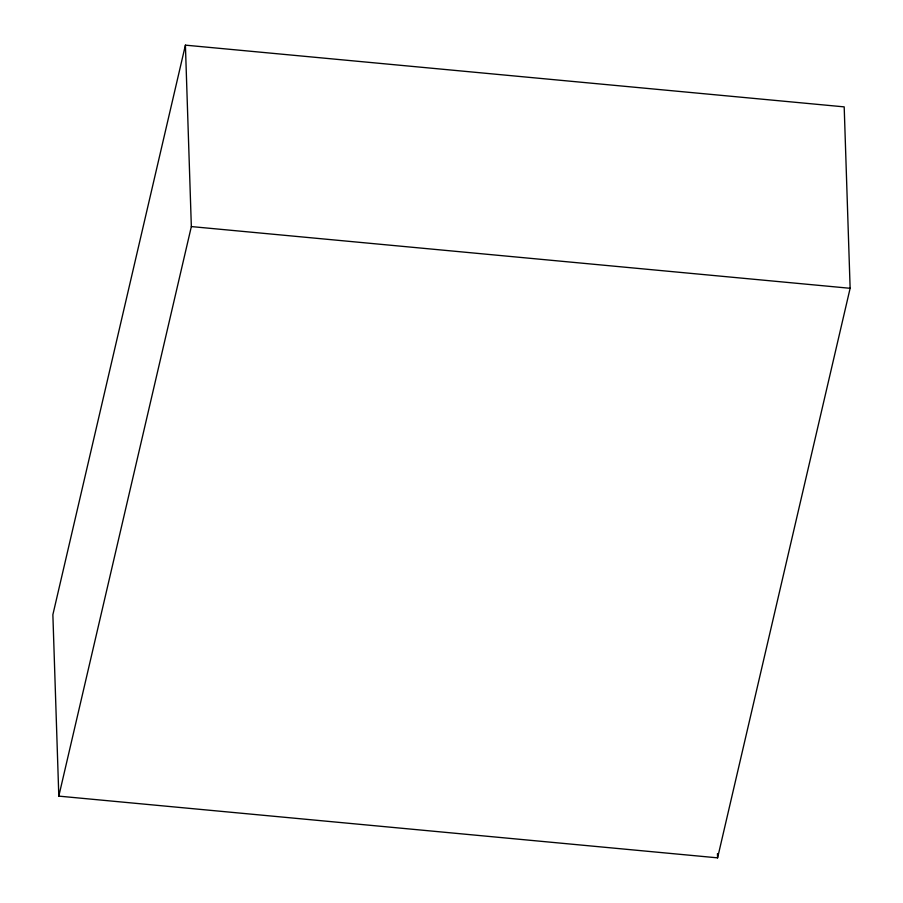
<?xml version="1.0" encoding="UTF-8"?>
<svg xmlns="http://www.w3.org/2000/svg" width="903" height="903" viewBox="0 0 903 903"><rect width="100%" height="100%" fill="white"/><g stroke="black" fill="none" stroke-linecap="round" stroke-linejoin="round"><path stroke-width="1.35" d="M185.408 45.15L52.871 614.706L58.808 796.13L717.592 857.85L850.129 288.294L844.192 106.87L185.408 45.15L191.346 226.574L58.808 796.13M191.346 226.574L850.129 288.294M717.445 853.628L717.592 857.85"/></g></svg>
